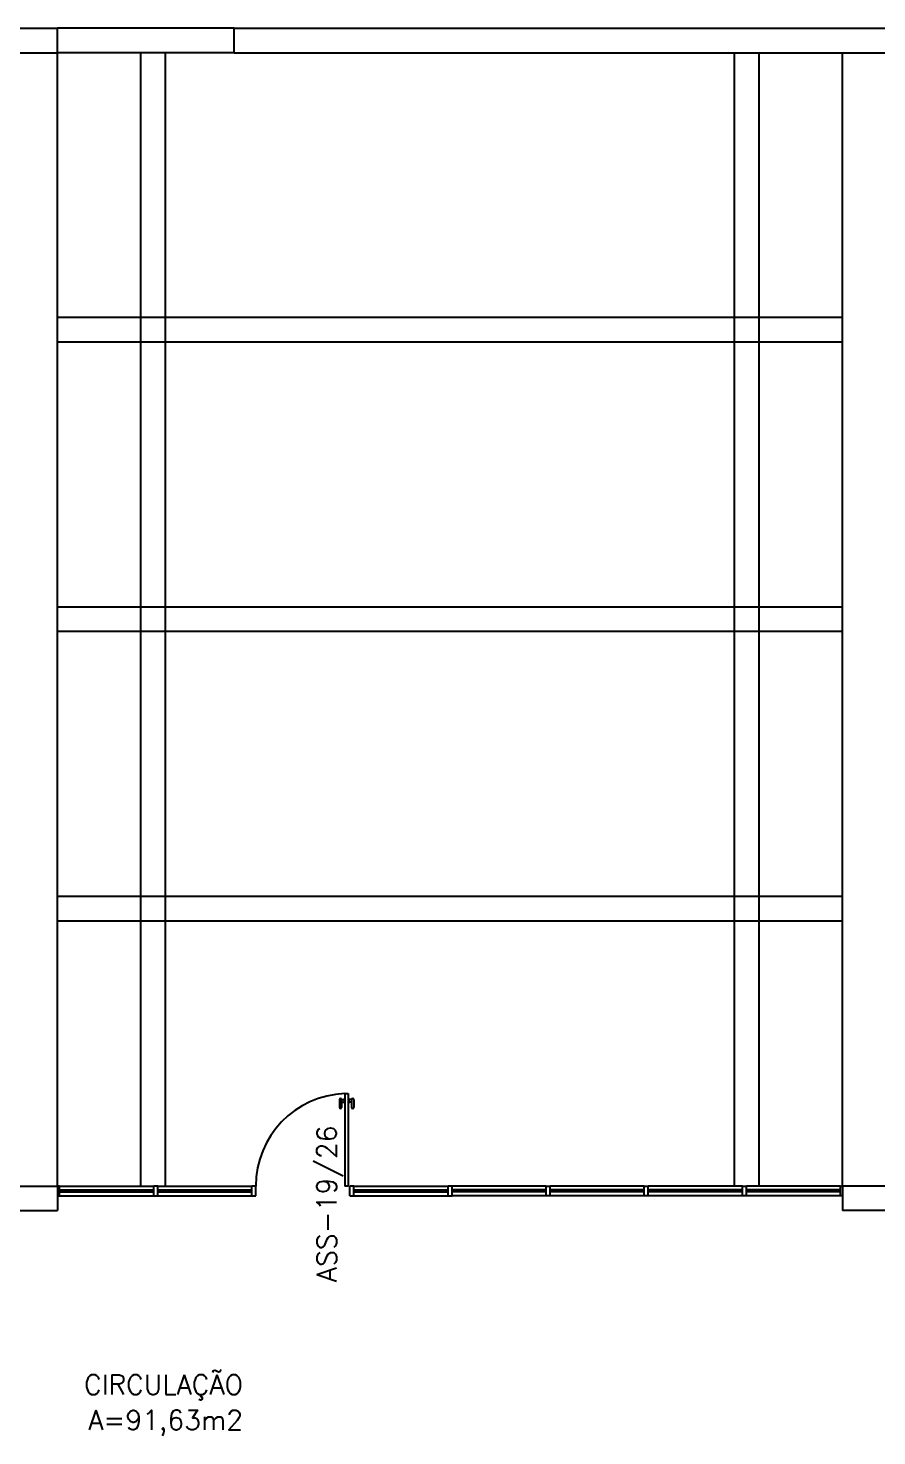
# Model space of a CAD drawing. Extents: x 272.3 to 314.2, y 193.7 to 231.5.
# Drawn here: x 289.02 to 297.67, y 217.13 to 231.48 of the extents above; entities that cross this region are included whole.
import ezdxf

# ---------------------------------------------------------------- set-up
doc = ezdxf.new("R2010")
doc.units = 0
doc.header["$LTSCALE"] = 0.01
for name, color, linetype in [('ALVENARIA', 2, 'CONTINUOUS'), ('AREA', 2, 'CONTINUOUS'), ('ENDEREÇO', 2, 'CONTINUOUS'), ('JANELA', 1, 'CONTINUOUS'), ('MACANETA', 2, 'CONTINUOUS'), ('PISO', 1, 'CONTINUOUS'), ('PORTA', 2, 'CONTINUOUS'), ('TEXTO', 2, 'CONTINUOUS')]:
    doc.layers.add(name, color=color, linetype=linetype)
doc.styles.add('UNB-100', font='simplex.shx', dxfattribs={"height": 0.4})
doc.styles.add('UNB-200', font='simplex.shx', dxfattribs={"height": 0.3})

# ---------------------------------------------------------------- blocks, each defined once
blk = doc.blocks.new('MACANETA')
at = {"layer": 'MACANETA', "color": 1}
for p, q in [((-0.077, 0.052), (-0.077, 0.12)), ((-0.059, 0.052), (-0.059, 0.12)), ((-0.059, 0.075), (-0.036, 0.075)), ((-0.059, 0.052), (-0.036, 0.052)), ((-0.036, 0.044), (-0.036, 0.084)), ((-0.036, 0.084), (-0.03, 0.084)), ((-0.036, 0.044), (-0.03, 0.044)), ((0.006, 0.084), (0, 0.084)), ((0.006, 0.044), (0, 0.044)), ((0.006, 0.044), (0.006, 0.084)), ((0.029, 0.075), (0.006, 0.075)), ((0.029, 0.052), (0.006, 0.052)), ((0.029, 0.052), (0.029, 0.12)), ((0.047, 0.052), (0.047, 0.12))]:
    blk.add_line(p, q, dxfattribs=at)
for centre, start, end in [((-0.068, 0.12), 90, 180), ((-0.068, 0.12), 0, 90), ((0.038, 0.12), 90, 180), ((0.038, 0.12), 0, 90), ((-0.068, 0.052), 180, 270), ((-0.068, 0.052), 270, 0), ((0.038, 0.052), 180, 270), ((0.038, 0.052), 270, 0)]:
    blk.add_arc(centre, 0.00874, start, end, dxfattribs=at)
blk = doc.blocks.new('DOOR80')
at = {"layer": 'PORTA'}
for p, q in [((0.015, -0.8), (0.015, 0)), ((0.015, 0), (0.045, 0)), ((0.045, -0.8), (0.045, 0)), ((0.045, -0.8), (0.015, -0.8))]:
    blk.add_line(p, q, dxfattribs=at)
at = {"layer": 'PORTA', "color": 1}
blk.add_arc((0.015, 0), 0.8, 272.1491, 0, dxfattribs=at)
at = {"layer": 'PORTA'}
blk.add_blockref('MACANETA', (0.045, -0.8), dxfattribs=at)

msp = doc.modelspace()

# ---------------------------------------------------------------- linework, layer by layer
at = {"layer": 'ALVENARIA'}
for p, q in [((272.274, 231.478), (289.324, 231.478)), ((289.324, 231.228), (289.324, 231.478)), ((291.124, 231.478), (314.224, 231.478)), ((291.124, 231.228), (291.124, 231.478)), ((280.674, 231.228), (289.324, 231.228)), ((291.124, 231.228), (303.574, 231.228)), ((283.924, 219.678), (289.324, 219.678)), ((289.324, 219.678), (289.324, 219.428)), ((303.684, 219.678), (297.324, 219.678)), ((297.324, 219.678), (297.324, 219.428)), ((283.924, 219.428), (289.324, 219.428)), ((303.684, 219.428), (297.324, 219.428))]:
    msp.add_line(p, q, dxfattribs=at)
at = {"layer": 'JANELA'}
for p, q in [((289.344, 219.678), (289.324, 219.678)), ((289.344, 219.678), (290.304, 219.678)), ((289.344, 219.578), (289.344, 219.678)), ((290.344, 219.678), (290.304, 219.678)), ((290.304, 219.578), (290.304, 219.678)), ((290.344, 219.678), (291.304, 219.678)), ((290.344, 219.578), (290.344, 219.678)), ((291.344, 219.678), (291.304, 219.678)), ((291.304, 219.578), (291.304, 219.678)), ((291.344, 219.578), (291.344, 219.678)), ((292.304, 219.578), (292.304, 219.678)), ((292.344, 219.678), (292.304, 219.678)), ((292.344, 219.578), (292.344, 219.678)), ((292.344, 219.678), (293.304, 219.678)), ((293.304, 219.578), (293.304, 219.678)), ((293.344, 219.678), (293.304, 219.678)), ((293.344, 219.578), (293.344, 219.678)), ((294.304, 219.678), (293.344, 219.678)), ((294.304, 219.578), (294.304, 219.678)), ((294.304, 219.678), (294.344, 219.678)), ((295.304, 219.678), (294.344, 219.678)), ((294.344, 219.578), (294.344, 219.678)), ((295.304, 219.678), (295.344, 219.678)), ((295.304, 219.578), (295.304, 219.678)), ((296.304, 219.678), (295.344, 219.678)), ((295.344, 219.578), (295.344, 219.678)), ((296.304, 219.678), (296.344, 219.678)), ((296.304, 219.578), (296.304, 219.678)), ((296.344, 219.578), (296.344, 219.678)), ((297.304, 219.678), (296.344, 219.678)), ((297.304, 219.678), (297.324, 219.678)), ((297.304, 219.578), (297.304, 219.678)), ((289.324, 219.578), (289.344, 219.578)), ((289.344, 219.638), (290.304, 219.638)), ((289.344, 219.618), (290.304, 219.618)), ((289.344, 219.578), (290.304, 219.578)), ((290.304, 219.578), (290.344, 219.578)), ((290.344, 219.638), (291.304, 219.638)), ((290.344, 219.618), (291.304, 219.618)), ((290.344, 219.578), (291.304, 219.578)), ((291.304, 219.578), (291.344, 219.578)), ((292.304, 219.578), (292.344, 219.578)), ((292.344, 219.638), (293.304, 219.638)), ((292.344, 219.618), (293.304, 219.618)), ((292.344, 219.578), (293.304, 219.578)), ((293.304, 219.578), (293.344, 219.578)), ((294.304, 219.638), (293.344, 219.638)), ((294.304, 219.618), (293.344, 219.618)), ((294.304, 219.578), (293.344, 219.578)), ((294.344, 219.578), (294.304, 219.578)), ((295.304, 219.638), (294.344, 219.638)), ((295.304, 219.618), (294.344, 219.618)), ((295.304, 219.578), (294.344, 219.578)), ((295.344, 219.578), (295.304, 219.578)), ((296.304, 219.638), (295.344, 219.638)), ((296.304, 219.618), (295.344, 219.618)), ((296.304, 219.578), (295.344, 219.578)), ((296.344, 219.578), (296.304, 219.578)), ((297.304, 219.638), (296.344, 219.638)), ((297.304, 219.618), (296.344, 219.618)), ((297.304, 219.578), (296.344, 219.578)), ((297.324, 219.578), (297.304, 219.578))]:
    msp.add_line(p, q, dxfattribs=at)
at = {"layer": 'PISO'}
for p, q in [((291.124, 231.478), (289.324, 231.478)), ((289.324, 219.678), (289.324, 231.228)), ((291.124, 231.228), (289.324, 231.228)), ((290.174, 219.678), (290.174, 231.228)), ((290.424, 219.678), (290.424, 231.228)), ((296.224, 219.678), (296.224, 231.228)), ((296.474, 219.678), (296.474, 231.228)), ((297.324, 219.678), (297.324, 231.228)), ((297.324, 228.528), (289.324, 228.528)), ((297.324, 228.278), (289.324, 228.278)), ((297.324, 225.578), (289.324, 225.578)), ((297.324, 225.328), (289.324, 225.328)), ((297.324, 222.628), (289.324, 222.628)), ((297.324, 222.378), (289.324, 222.378))]:
    msp.add_line(p, q, dxfattribs=at)

# ---------------------------------------------------------------- block references
at = {"layer": 'PORTA', "xscale": 1.177905511579189, "yscale": 1.177905511579189, "zscale": 1.177905511579189, "rotation": 180.0000000025724}
msp.add_blockref('DOOR80', (292.304, 219.678), dxfattribs=at)

# ---------------------------------------------------------------- texts
at = {"layer": 'AREA', "style": 'UNB-100'}
msp.add_text('A=91,63m2', height=0.2, dxfattribs=at).set_placement((289.637, 217.193))
at = {"layer": 'ENDEREÇO', "style": 'UNB-100'}
msp.add_text('ASS-19/26', height=0.2, rotation=90, dxfattribs=at).set_placement((292.167, 218.7))
at = {"layer": 'TEXTO', "style": 'UNB-200'}
msp.add_text('CIRCULAÇÃO', height=0.2, dxfattribs=at).set_placement((289.594, 217.554))

doc.saveas('drawing.dxf')
